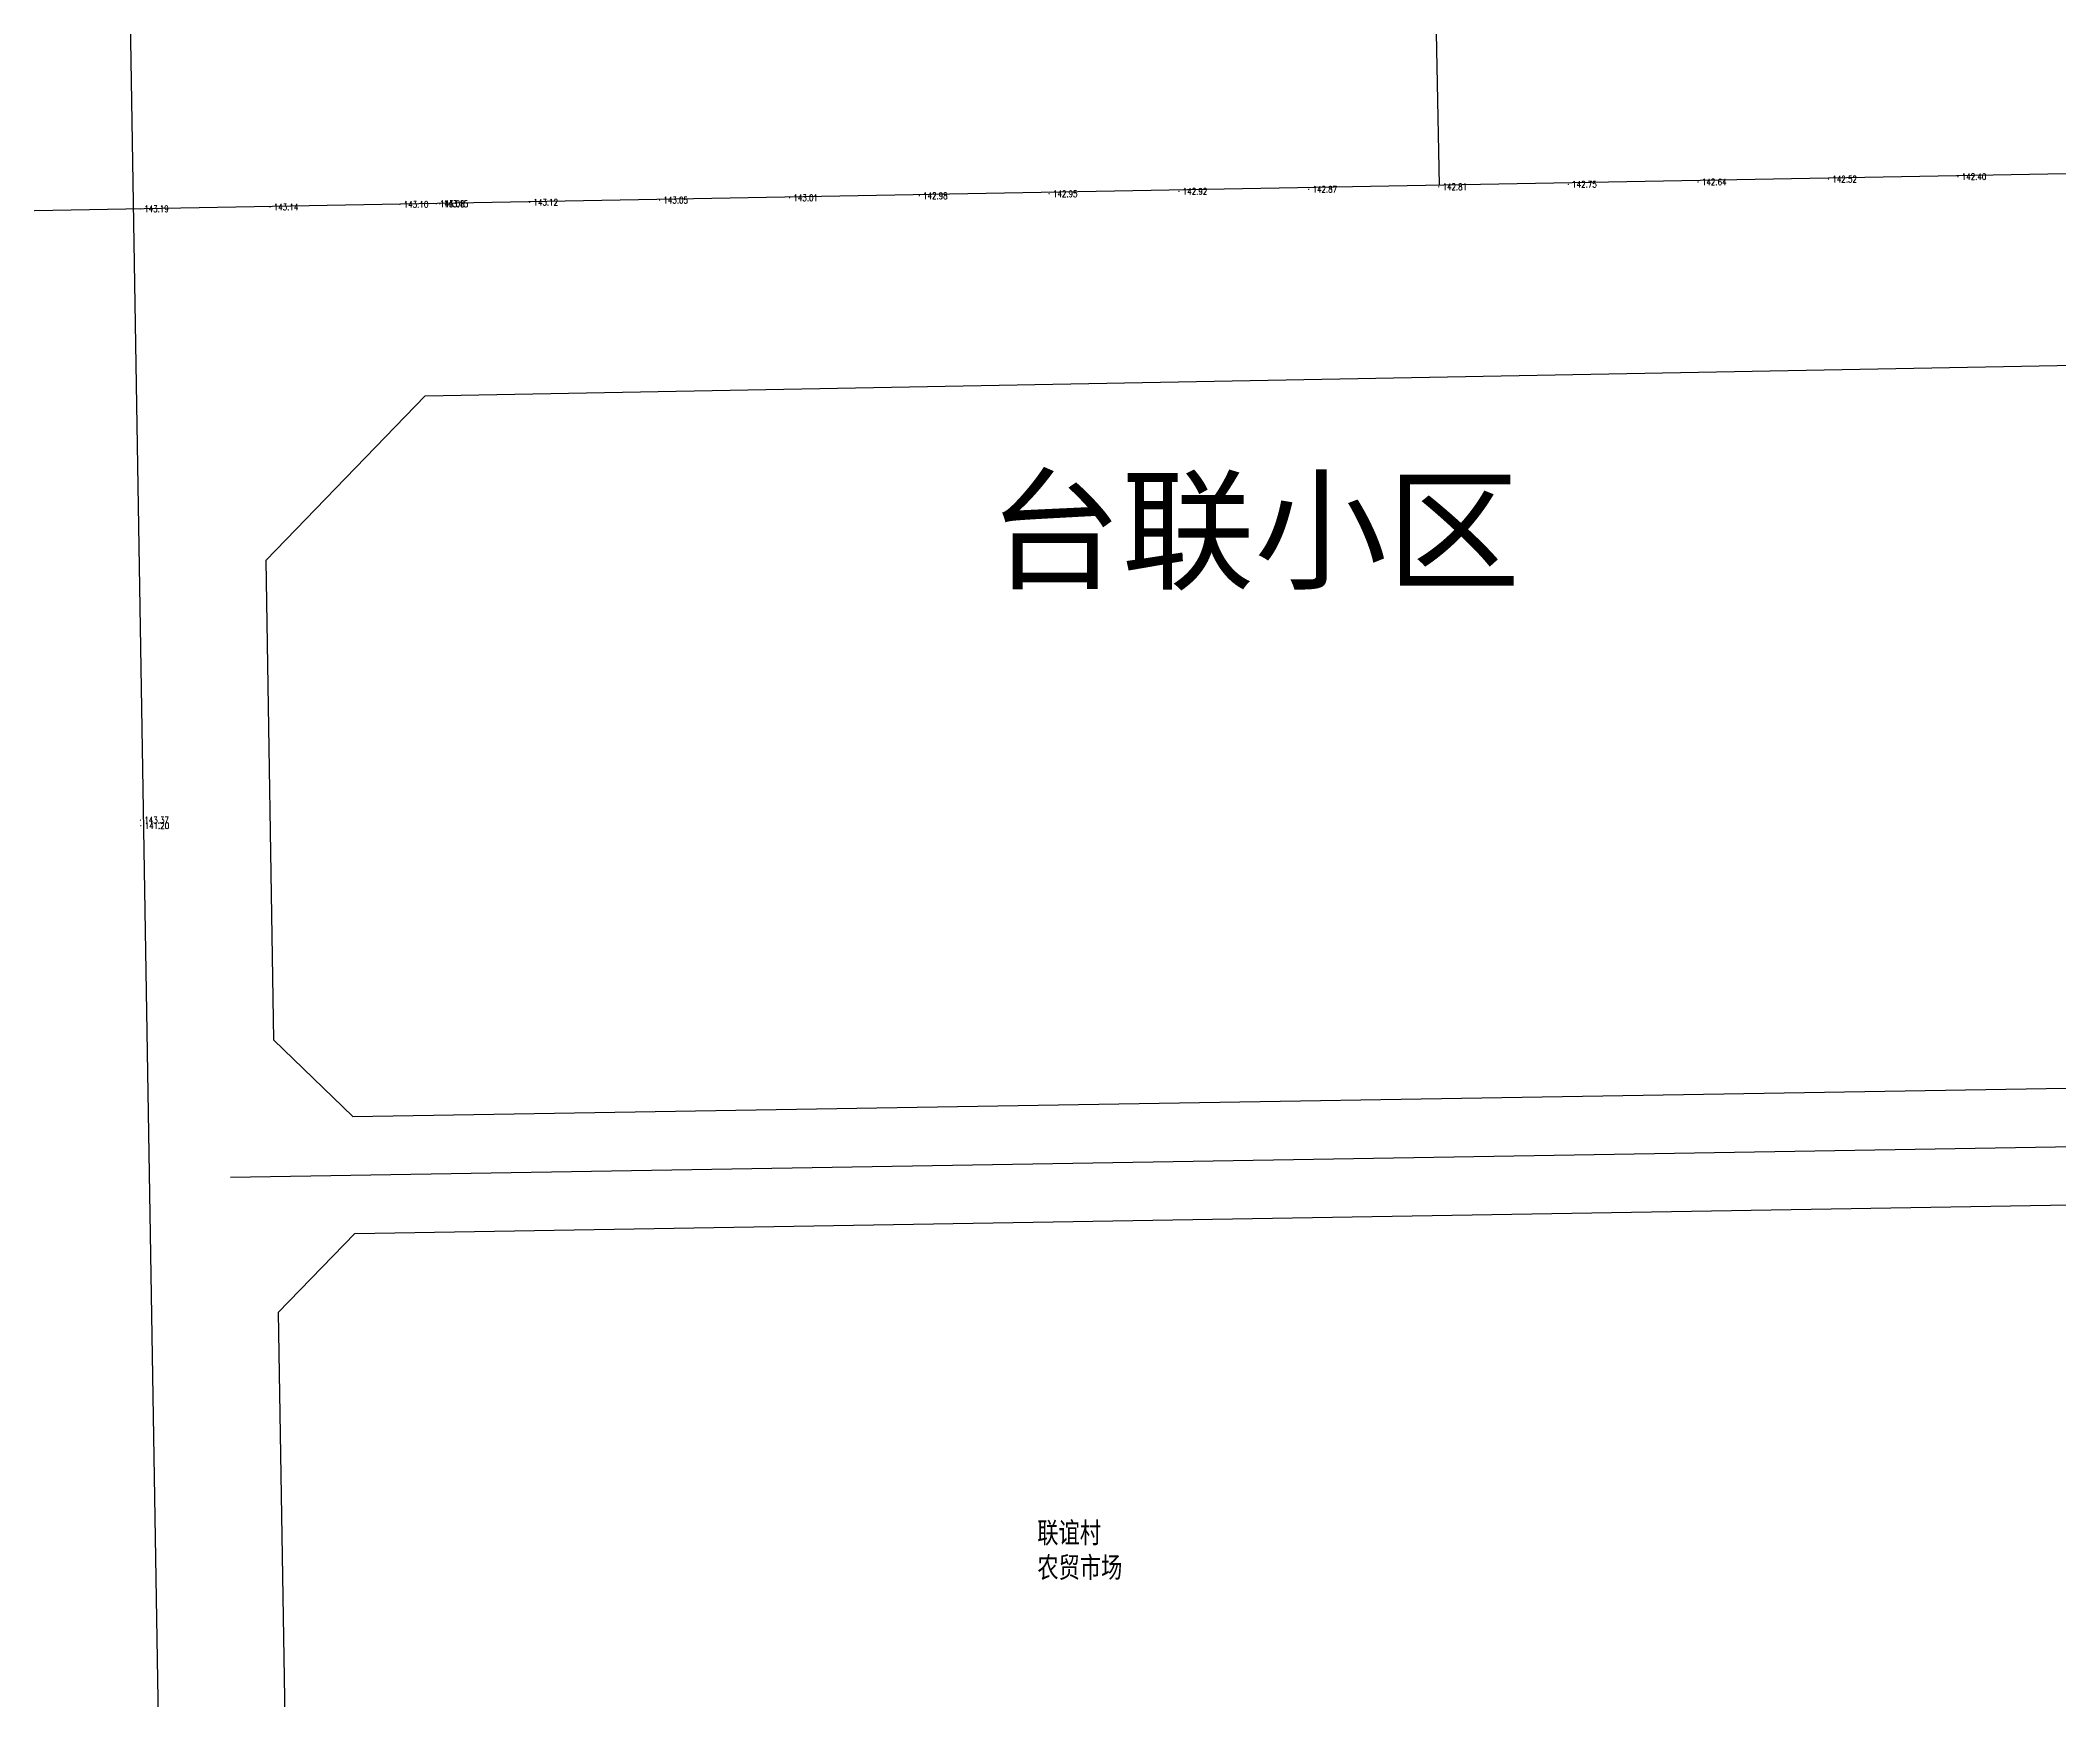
# Model space of a CAD drawing. Extents: x 529262 to 576451, y 2694391 to 2717535.
# Drawn here: x 564370 to 564681, y 2709413.1 to 2709668.8 of the extents above; entities that cross this region are included whole.
import ezdxf
from ezdxf.enums import TextEntityAlignment as Align
from ezdxf.xclip import XClip

# ---------------------------------------------------------------- set-up
doc = ezdxf.new("R2010")
doc.units = 0
doc.header["$XCLIPFRAME"] = 0
for name, color, linetype in [('GCD', 8, 'Continuous'), ('PP-COM', 7, 'Continuous'), ('RD-中线', 40, 'Continuous'), ('RD-红线', 7, 'Continuous'), ('地块名称', 1, 'Continuous')]:
    doc.layers.add(name, color=color, linetype=linetype)
doc.layers.add('尺寸标注', color=7, linetype='Continuous', lineweight=18)
doc.styles.add('HZ', font='rs.shx', dxfattribs={"width": 0.8, "bigfont": 'hztxt.shx'})
doc.styles.get("Standard").update_dxf_attribs({"font": '', "height": 2.5, "bigfont": 'smfs.shx'})
doc.styles.add('宋体', font='', dxfattribs={"width": 0.75})
doc.styles.get('Standard').set_extended_font_data('FangSong_GB2312')
doc.styles.get('宋体').set_extended_font_data('SimSun')

# ---------------------------------------------------------------- blocks, each defined once
blk = doc.blocks.new('A$C19FD0107')
at = {"layer": 'RD-中线', "color": 8, "linetype": 'Continuous', "flags": 128}
blk.add_lwpolyline([(-6594.44, 15843.06, -0.005723), (-6595.7, 15831.69), (-6617.48, 15653.16, 0.034479), (-6619.64, 15611.89), (-6613.74, 15253.22)], format="xyb", dxfattribs=at)
at = {"layer": 'RD-中线', "color": 8, "linetype": 'Continuous'}
blk.add_lwpolyline([(-5280.17, 15276.46), (-7574.88, 15234.77, -0.04855), (-7632.83, 15239.35), (-9762.37, 15617.81)], format="xyb", dxfattribs=at)
at = {"layer": 'RD-中线', "color": 8, "linetype": 'Continuous', "flags": 128}
for points in [[(-6412.52, 15255.89), (-6416.55, 15459.33)], [(-6613.74, 15253.22), (-6608.76, 14950.96)], [(-6598.77, 15103.13), (-6258.94, 15108.78)]]:
    blk.add_lwpolyline(points, dxfattribs=at)
at = {"layer": 'RD-红线', "color": 8, "linetype": 'Continuous', "flags": 128}
for points in [[(-6568.79, 15223.47), (-6286.97, 15228.67), (-6285.27, 15228.7)], [(-6593.33, 15198.07), (-6592.11, 15124.25)], [(-6579.92, 15112.45), (-6275.57, 15117.5)], [(-6579.62, 15094.45), (-6275.37, 15099.5)], [(-6591.42, 15082.25), (-6589.88, 14988.53)]]:
    blk.add_lwpolyline(points, dxfattribs=at)
at = {"layer": 'RD-红线', "color": 8, "linetype": 'Continuous'}
for points in [[(-6568.79, 15223.47), (-6593.33, 15198.07, 0.413636)], [(-6592.11, 15124.25), (-6579.92, 15112.45, 0.414257)], [(-6579.62, 15094.45), (-6591.42, 15082.25, 0.41417)]]:
    blk.add_lwpolyline(points, format="xyb", dxfattribs=at)
blk = doc.blocks.new('GC200')
at = {"linetype": 'Continuous', "const_width": 0.2, "flags": 128}
blk.add_lwpolyline([(-0.1, 0, 1), (0.1, 0, 1)], format="xyb", close=True, dxfattribs=at)

msp = doc.modelspace()

# ---------------------------------------------------------------- block references
at = {"layer": 'GCD', "linetype": 'Continuous'}
ref = msp.add_blockref('GC200', (564625.301, 2709646.998, 142.64), dxfattribs=dict(at, xscale=0.5, yscale=0.5, zscale=0.5))
ref.add_attrib('height', '142.64', dxfattribs={"linetype": 'Continuous', "height": 1, "style": 'HZ', "width": 0.8}).set_placement((564625.901, 2709646.998, 142.64), align=Align.MIDDLE_LEFT)
ref = msp.add_blockref('GC200', (564645.395, 2709647.438, 142.52), dxfattribs=dict(at, xscale=0.5, yscale=0.5, zscale=0.5))
ref.add_attrib('height', '142.52', dxfattribs={"linetype": 'Continuous', "height": 1, "style": 'HZ', "width": 0.8}).set_placement((564645.995, 2709647.438, 142.52), align=Align.MIDDLE_LEFT)
ref = msp.add_blockref('GC200', (564665.321, 2709647.815, 142.396), dxfattribs=dict(at, xscale=0.5, yscale=0.5, zscale=0.5))
ref.add_attrib('height', '142.40', dxfattribs={"linetype": 'Continuous', "height": 1, "style": 'HZ', "width": 0.8}).set_placement((564665.921, 2709647.815, 142.396), align=Align.MIDDLE_LEFT)
ref = msp.add_blockref('GC200', (564430.938, 2709643.626, 143.081), dxfattribs=dict(at, xscale=0.5, yscale=0.5, zscale=0.5))
ref.add_attrib('height', '143.08', dxfattribs={"linetype": 'Continuous', "height": 1, "style": 'HZ', "width": 0.8}).set_placement((564431.538, 2709643.626, 143.081), align=Align.MIDDLE_LEFT)
ref = msp.add_blockref('GC200', (564431.489, 2709643.62, 143.152), dxfattribs=dict(at, xscale=0.5, yscale=0.5, zscale=0.5))
ref.add_attrib('height', '143.15', dxfattribs={"linetype": 'Continuous', "height": 1, "style": 'HZ', "width": 0.8}).set_placement((564432.089, 2709643.62, 143.152), align=Align.MIDDLE_LEFT)
ref = msp.add_blockref('GC200', (564445.323, 2709643.873, 143.12), dxfattribs=dict(at, xscale=0.5, yscale=0.5, zscale=0.5))
ref.add_attrib('height', '143.12', dxfattribs={"linetype": 'Continuous', "height": 1, "style": 'HZ', "width": 0.8}).set_placement((564445.923, 2709643.873, 143.12), align=Align.MIDDLE_LEFT)
ref = msp.add_blockref('GC200', (564465.337, 2709644.198, 143.045), dxfattribs=dict(at, xscale=0.5, yscale=0.5, zscale=0.5))
ref.add_attrib('height', '143.05', dxfattribs={"linetype": 'Continuous', "height": 1, "style": 'HZ', "width": 0.8}).set_placement((564465.937, 2709644.198, 143.045), align=Align.MIDDLE_LEFT)
ref = msp.add_blockref('GC200', (564485.357, 2709644.552, 143.01), dxfattribs=dict(at, xscale=0.5, yscale=0.5, zscale=0.5))
ref.add_attrib('height', '143.01', dxfattribs={"linetype": 'Continuous', "height": 1, "style": 'HZ', "width": 0.8}).set_placement((564485.957, 2709644.552, 143.01), align=Align.MIDDLE_LEFT)
ref = msp.add_blockref('GC200', (564505.338, 2709644.872, 142.98), dxfattribs=dict(at, xscale=0.5, yscale=0.5, zscale=0.5))
ref.add_attrib('height', '142.98', dxfattribs={"linetype": 'Continuous', "height": 1, "style": 'HZ', "width": 0.8}).set_placement((564505.938, 2709644.872, 142.98), align=Align.MIDDLE_LEFT)
ref = msp.add_blockref('GC200', (564525.336, 2709645.182, 142.95), dxfattribs=dict(at, xscale=0.5, yscale=0.5, zscale=0.5))
ref.add_attrib('height', '142.95', dxfattribs={"linetype": 'Continuous', "height": 1, "style": 'HZ', "width": 0.8}).set_placement((564525.936, 2709645.182, 142.95), align=Align.MIDDLE_LEFT)
ref = msp.add_blockref('GC200', (564545.327, 2709645.548, 142.921), dxfattribs=dict(at, xscale=0.5, yscale=0.5, zscale=0.5))
ref.add_attrib('height', '142.92', dxfattribs={"linetype": 'Continuous', "height": 1, "style": 'HZ', "width": 0.8}).set_placement((564545.927, 2709645.548, 142.921), align=Align.MIDDLE_LEFT)
ref = msp.add_blockref('GC200', (564565.328, 2709645.868, 142.87), dxfattribs=dict(at, xscale=0.5, yscale=0.5, zscale=0.5))
ref.add_attrib('height', '142.87', dxfattribs={"linetype": 'Continuous', "height": 1, "style": 'HZ', "width": 0.8}).set_placement((564565.928, 2709645.868, 142.87), align=Align.MIDDLE_LEFT)
ref = msp.add_blockref('GC200', (564585.343, 2709646.246, 142.81), dxfattribs=dict(at, xscale=0.5, yscale=0.5, zscale=0.5))
ref.add_attrib('height', '142.81', dxfattribs={"linetype": 'Continuous', "height": 1, "style": 'HZ', "width": 0.8}).set_placement((564585.943, 2709646.246, 142.81), align=Align.MIDDLE_LEFT)
ref = msp.add_blockref('GC200', (564605.313, 2709646.636, 142.746), dxfattribs=dict(at, xscale=0.5, yscale=0.5, zscale=0.5))
ref.add_attrib('height', '142.75', dxfattribs={"linetype": 'Continuous', "height": 1, "style": 'HZ', "width": 0.8}).set_placement((564605.913, 2709646.636, 142.746), align=Align.MIDDLE_LEFT)
ref = msp.add_blockref('GC200', (564385.359, 2709642.849, 143.186), dxfattribs=dict(at, xscale=0.5, yscale=0.5, zscale=0.5))
ref.add_attrib('height', '143.19', dxfattribs={"linetype": 'Continuous', "height": 1, "style": 'HZ', "width": 0.8}).set_placement((564385.959, 2709642.849, 143.186), align=Align.MIDDLE_LEFT)
ref = msp.add_blockref('GC200', (564405.319, 2709643.142, 143.14), dxfattribs=dict(at, xscale=0.5, yscale=0.5, zscale=0.5))
ref.add_attrib('height', '143.14', dxfattribs={"linetype": 'Continuous', "height": 1, "style": 'HZ', "width": 0.8}).set_placement((564405.919, 2709643.142, 143.14), align=Align.MIDDLE_LEFT)
ref = msp.add_blockref('GC200', (564425.345, 2709643.544, 143.1), dxfattribs=dict(at, xscale=0.5, yscale=0.5, zscale=0.5))
ref.add_attrib('height', '143.10', dxfattribs={"linetype": 'Continuous', "height": 1, "style": 'HZ', "width": 0.8}).set_placement((564425.945, 2709643.544, 143.1), align=Align.MIDDLE_LEFT)
ref = msp.add_blockref('GC200', (564385.367, 2709548.703, 143.374), dxfattribs=dict(at, xscale=0.5, yscale=0.5, zscale=0.5))
ref.add_attrib('height', '143.37', dxfattribs={"linetype": 'Continuous', "height": 1, "style": 'HZ', "width": 0.8}).set_placement((564385.967, 2709548.703, 143.374), align=Align.MIDDLE_LEFT)
ref = msp.add_blockref('GC200', (564385.433, 2709547.846, 141.2), dxfattribs=dict(at, xscale=0.5, yscale=0.5, zscale=0.5))
ref.add_attrib('height', '141.20', dxfattribs={"linetype": 'Continuous', "height": 1, "style": 'HZ', "width": 0.8}).set_placement((564386.033, 2709547.846, 141.2), align=Align.MIDDLE_LEFT)
at = {"layer": 'PP-COM'}
ref = msp.add_blockref('A$C19FD0107', (570997.993, 2694390.603), dxfattribs=at)
XClip(ref).set_block_clipping_path([(-9366.4383134884, 14428.6043910822), (-3328.4480743363, 17452.7484863754)])

# ---------------------------------------------------------------- texts
at = {"layer": '地块名称', "color": 1}
msp.add_text('台联小区', height=15, dxfattribs=at).set_placement((564516.038, 2709585.858))
at = {"layer": '尺寸标注', "color": 252, "insert": (564523.519, 2709440.554, 2761.055), "char_height": 4, "attachment_point": 1, "style": '宋体'}
msp.add_mtext('{\\H0.8x;联谊村\\P农贸市场}', dxfattribs=at)

doc.saveas('drawing.dxf')
